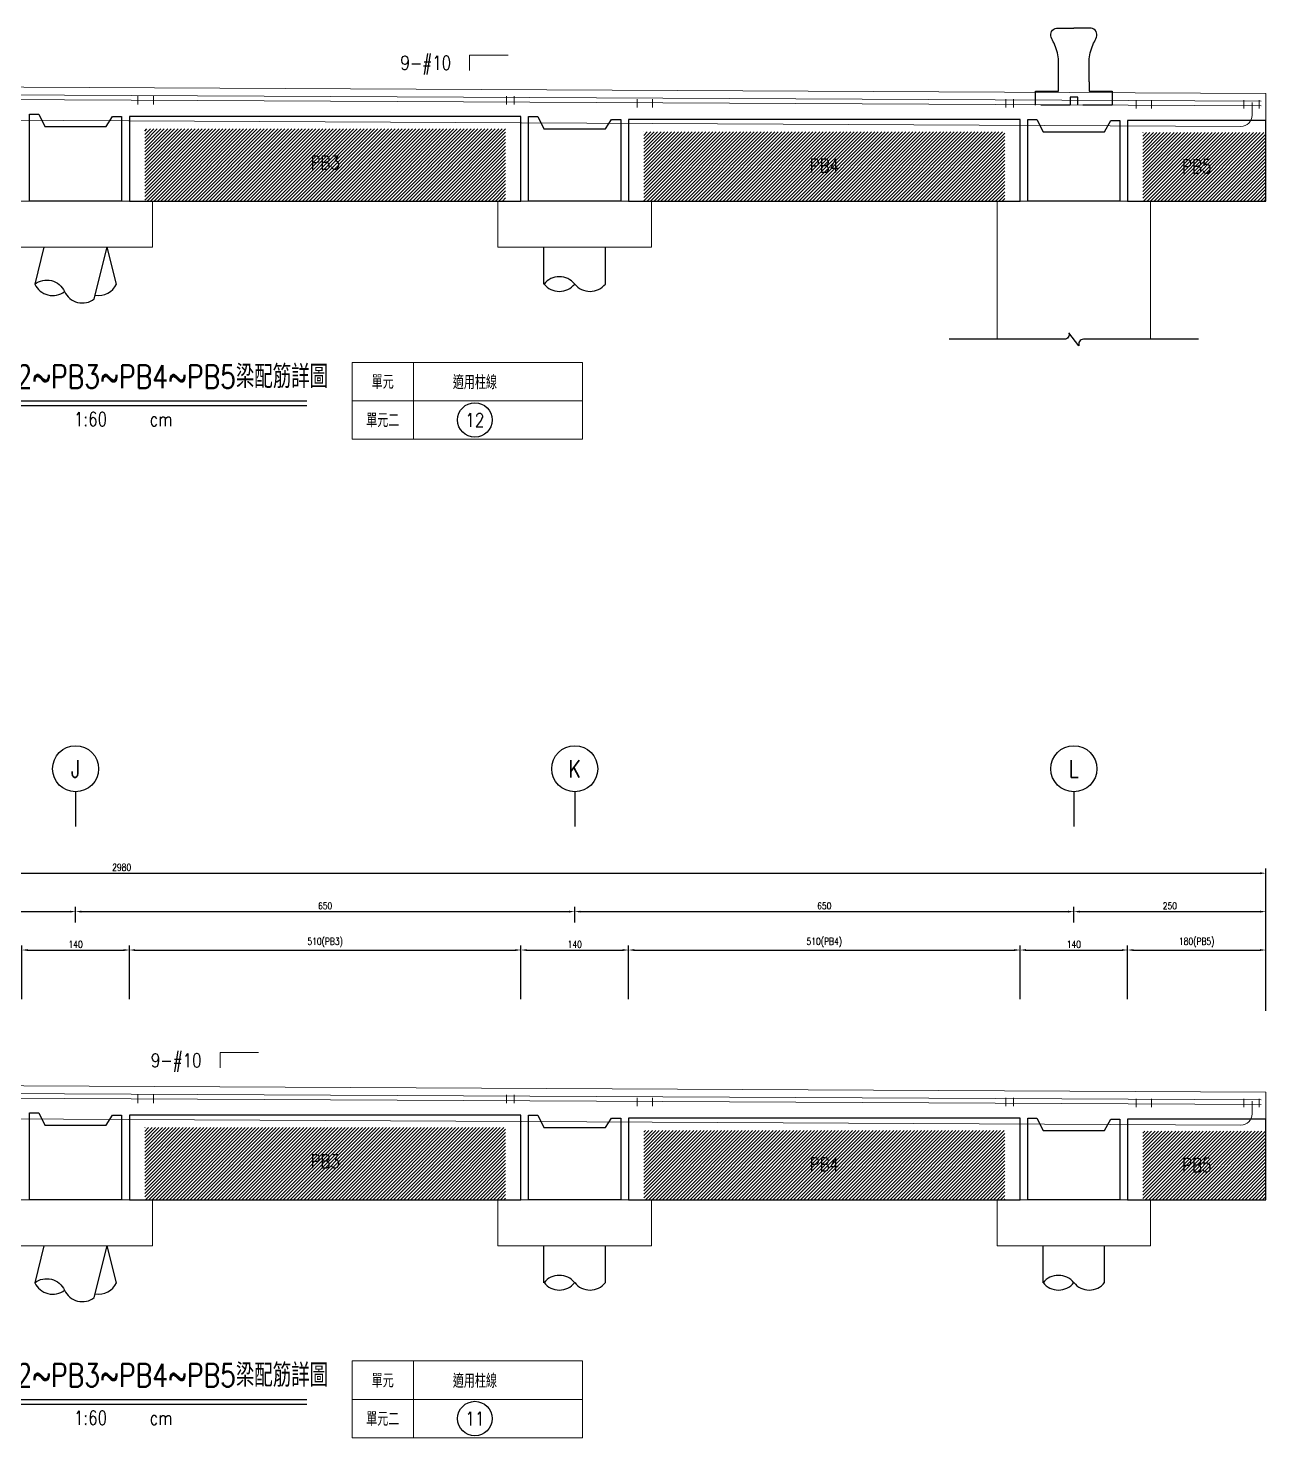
# Model space of a CAD drawing. Extents: x -4754 to 4976, y -23710 to 3841.
# Drawn here: x 1103 to 2715, y -23710 to -21875 of the extents above; entities that cross this region are included whole.
import ezdxf
from ezdxf.enums import TextEntityAlignment as Align

# ---------------------------------------------------------------- set-up
doc = ezdxf.new("R2010")
doc.units = 0
doc.header["$LTSCALE"] = 3
doc.linetypes.add('DASHED', pattern=[19.05, 12.7, -6.35])
doc.layers.get('0').update_dxf_attribs({"linetype": 'CONTINUOUS'})
doc.layers.add('HB_0', color=7, linetype='CONTINUOUS', transparency=0.5)
for name, color, linetype in [('HB_DIM', 1, 'CONTINUOUS'), ('HB_SYMBOLS', 7, 'CONTINUOUS'), ('HB_TXT_CTEXT', 2, 'CONTINUOUS'), ('鋼筋', 3, 'CONTINUOUS')]:
    doc.layers.add(name, color=color, linetype=linetype)
doc.styles.get("Standard").update_dxf_attribs({"font": 'ROMANS.shx', "width": 0.8, "bigfont": 'chineset.shx'})
doc.dimstyles.new('30', dxfattribs={"dimscale": 3, "dimtxt": 3, "dimasz": 2.5, "dimexe": 2, "dimexo": 2, "dimgap": 1, "dimtad": 1, "dimdsep": 46, "dimtxsty": 'Standard', "dimcen": 0, "dimclrd": 256, "dimclre": 256, "dimclrt": 2, "dimadec": 0, "dimazin": 0, "dimtfac": 1, "dimtix": 1, "dimtmove": 2, "dimatfit": 3, "dimfxl": 1, "dimtolj": 1, "dimtzin": 0, "dimarcsym": 0})

# ---------------------------------------------------------------- blocks, each defined once
blk = doc.blocks.new('fender_bottom')
at = {"color": 1, "linetype": 'Continuous'}
blk.add_lwpolyline([(162.5, 0), (12.5, 0, 0.529473), (6.7, -8.6), (-6.7, 8.6, -0.532815), (-12.5, 0), (-162.5, 0)], format="xyb", dxfattribs=at)
blk = doc.blocks.new('fender_top_transverse')
at = {"layer": 'HB_0', "color": 1, "linetype": 'Continuous'}
for points in [[(-20, 30), (-20, 60, 0.07193), (-25.7, 80.5, -0.041495), (-29.5, 88.2, -0.488993), (-22.5, 100), (0, 100)], [(20, 30), (20, 60, -0.07193), (25.7, 80.5, 0.041495), (29.5, 88.2, 0.488993), (22.5, 100), (0, 100)]]:
    blk.add_lwpolyline(points, format="xyb", dxfattribs=at)
at = {"layer": 'HB_0', "color": 252, "linetype": 'DASHED'}
blk.add_lwpolyline([(20, 30), (20, 18), (50, 18), (50, 0), (5, 0), (5, 10), (-5, 10), (-5, 0), (-50, 0), (-50, 18), (-20, 18), (-20, 30)], dxfattribs=at)
blk = doc.blocks.new('pile_vertical_with_pilecap')
at = {"linetype": 'Continuous'}
for p, q in [((-40, -48.1), (-40, 0)), ((-40, -48.1), (-40, 0)), ((40, -48.1), (40, 0)), ((40, -48.1), (40, 0))]:
    blk.add_line(p, q, dxfattribs=at)
for centre, start, end in [((-20, -64.1), 38.718, 141.282), ((-20, -64.1), 38.718, 141.282), ((-20, -32), 218.718, 321.282), ((-20, -32), 218.718, 321.282), ((20, -32), 218.718, 321.282), ((20, -32), 218.718, 321.282)]:
    blk.add_arc(centre, 25.6, start, end, dxfattribs=at)
blk = doc.blocks.new('racked_with_pilecap_Transverse')
at = {"linetype": 'Continuous'}
for points in [[(-41.2, 0), (-53.2, -48.1)], [(24.4, -67.5), (41.2, 0)]]:
    blk.add_lwpolyline(points, dxfattribs=at)
blk.add_lwpolyline([(53.2, -48.1), (41.2, 0)])
for points in [[(-53.2, -48.1, -0.48), (-14.4, -57.8, 0.48), (24.4, -67.5, 0.48)], [(-53.2, -48.1, 0.48), (-14.4, -57.8, 0.48)], [(25.6, -62.6, 0.340232), (53.2, -48.1)]]:
    blk.add_lwpolyline(points, format="xyb", dxfattribs=at)
blk = doc.blocks.new('title_beam')
at = {"color": 3, "linetype": 'Continuous'}
blk.add_line((-241.2, 0), (241.2, 0), dxfattribs=at)
at = {"color": 1, "linetype": 'Continuous'}
blk.add_line((-241.2, -6), (241.2, -6), dxfattribs=at)
at = {"color": 3, "linetype": 'Continuous', "width": 0.8}
blk.add_attdef('TITLE', text='', height=30, dxfattribs=at).set_placement((0, 33), align=Align.MIDDLE)
at = {"linetype": 'Continuous', "width": 0.8}
blk.add_attdef('SCALE', text='', height=18, dxfattribs=at).set_placement((-40.6, -24), align=Align.MIDDLE)
blk.add_attdef('CM', (36.5, -33), '', height=18, dxfattribs=at)
blk = doc.blocks.new('line_tag')
at = {"layer": 'HB_SYMBOLS', "color": 4, "linetype": 'Continuous'}
blk.add_circle((0, 0), 22.5, dxfattribs=at)
at = {"color": 4, "linetype": 'Continuous', "width": 0.8}
blk.add_attdef('A', text='', height=18, dxfattribs=at).set_placement((0, 0), align=Align.MIDDLE)
blk = doc.blocks.new('line_guide')
at = {"color": 4, "linetype": 'Continuous'}
blk.add_line((0, 0), (0, -45), dxfattribs=at)
blk.add_circle((0, 30), 30, dxfattribs=at)
at = {"color": 4, "linetype": 'Continuous', "width": 0.8}
blk.add_attdef('A', text='', height=22.5, dxfattribs=at).set_placement((0, 30), align=Align.MIDDLE)
blk = doc.blocks.new('*D401')
at = {"layer": 'HB_DIM', "linetype": 'Continuous', "lineweight": -2}
for p, q in [((1094.6, -23138.8), (1094.6, -23068.8)), ((1102.1, -23074.8), (1227.1, -23074.8)), ((1234.6, -23138.8), (1234.6, -23068.8))]:
    blk.add_line(p, q, dxfattribs=at)
at = {"layer": 'HB_DIM'}
for points in [[(1102.1, -23073.6), (1102.1, -23076.1), (1094.6, -23074.8)], [(1227.1, -23076.1), (1227.1, -23073.6), (1234.6, -23074.8)]]:
    blk.add_solid(points, dxfattribs=at)
at = {"layer": 'HB_DIM', "color": 2, "linetype": 'Continuous', "insert": (1164.6, -23067.3), "char_height": 9, "attachment_point": 5, "rotation": 0}
blk.add_mtext('\\A1;140', dxfattribs=at)
blk = doc.blocks.new('*D402')
at = {"layer": 'HB_DIM', "linetype": 'Continuous', "lineweight": -2}
for p, q in [((1234.6, -23138.8), (1234.6, -23068.8)), ((1242.1, -23074.8), (1737.1, -23074.8)), ((1744.6, -23138.8), (1744.6, -23068.8))]:
    blk.add_line(p, q, dxfattribs=at)
at = {"layer": 'HB_DIM'}
for points in [[(1242.1, -23073.6), (1242.1, -23076.1), (1234.6, -23074.8)], [(1737.1, -23076.1), (1737.1, -23073.6), (1744.6, -23074.8)]]:
    blk.add_solid(points, dxfattribs=at)
at = {"layer": 'HB_DIM', "color": 2, "linetype": 'Continuous', "insert": (1489.6, -23064.9), "char_height": 9, "attachment_point": 5, "rotation": 0}
blk.add_mtext('\\A1;510(PB3)', dxfattribs=at)
blk = doc.blocks.new('*D403')
at = {"layer": 'HB_DIM', "linetype": 'Continuous', "lineweight": -2}
for p, q in [((1744.6, -23138.8), (1744.6, -23068.8)), ((1752.1, -23074.8), (1877.1, -23074.8)), ((1884.6, -23138.8), (1884.6, -23068.8))]:
    blk.add_line(p, q, dxfattribs=at)
at = {"layer": 'HB_DIM'}
for points in [[(1752.1, -23073.6), (1752.1, -23076.1), (1744.6, -23074.8)], [(1877.1, -23076.1), (1877.1, -23073.6), (1884.6, -23074.8)]]:
    blk.add_solid(points, dxfattribs=at)
at = {"layer": 'HB_DIM', "color": 2, "linetype": 'Continuous', "insert": (1814.6, -23067.3), "char_height": 9, "attachment_point": 5, "rotation": 0}
blk.add_mtext('\\A1;140', dxfattribs=at)
blk = doc.blocks.new('*D404')
at = {"layer": 'HB_DIM', "linetype": 'Continuous', "lineweight": -2}
for p, q in [((1884.6, -23138.8), (1884.6, -23068.8)), ((1892.1, -23074.8), (2387.1, -23074.8)), ((2394.6, -23138.8), (2394.6, -23068.8))]:
    blk.add_line(p, q, dxfattribs=at)
at = {"layer": 'HB_DIM'}
for points in [[(1892.1, -23073.6), (1892.1, -23076.1), (1884.6, -23074.8)], [(2387.1, -23076.1), (2387.1, -23073.6), (2394.6, -23074.8)]]:
    blk.add_solid(points, dxfattribs=at)
at = {"layer": 'HB_DIM', "color": 2, "linetype": 'Continuous', "insert": (2139.6, -23064.9), "char_height": 9, "attachment_point": 5, "rotation": 0}
blk.add_mtext('\\A1;510(PB4)', dxfattribs=at)
blk = doc.blocks.new('*D405')
at = {"layer": 'HB_DIM', "linetype": 'Continuous', "lineweight": -2}
for p, q in [((2394.6, -23138.8), (2394.6, -23068.8)), ((2402.1, -23074.8), (2527.1, -23074.8)), ((2534.6, -23138.8), (2534.6, -23068.8))]:
    blk.add_line(p, q, dxfattribs=at)
at = {"layer": 'HB_DIM'}
for points in [[(2402.1, -23073.6), (2402.1, -23076.1), (2394.6, -23074.8)], [(2527.1, -23076.1), (2527.1, -23073.6), (2534.6, -23074.8)]]:
    blk.add_solid(points, dxfattribs=at)
at = {"layer": 'HB_DIM', "color": 2, "linetype": 'Continuous', "insert": (2464.6, -23067.3), "char_height": 9, "attachment_point": 5, "rotation": 0}
blk.add_mtext('\\A1;140', dxfattribs=at)
blk = doc.blocks.new('*D406')
at = {"layer": 'HB_DIM', "linetype": 'Continuous', "lineweight": -2}
for p, q in [((2534.6, -23138.8), (2534.6, -23068.8)), ((2542.1, -23074.8), (2707.1, -23074.8)), ((2714.6, -23138.8), (2714.6, -23068.8))]:
    blk.add_line(p, q, dxfattribs=at)
at = {"layer": 'HB_DIM'}
for points in [[(2542.1, -23073.6), (2542.1, -23076.1), (2534.6, -23074.8)], [(2707.1, -23076.1), (2707.1, -23073.6), (2714.6, -23074.8)]]:
    blk.add_solid(points, dxfattribs=at)
at = {"layer": 'HB_DIM', "color": 2, "linetype": 'Continuous', "insert": (2624.6, -23064.9), "char_height": 9, "attachment_point": 5, "rotation": 0}
blk.add_mtext('\\A1;180(PB5)', dxfattribs=at)
blk = doc.blocks.new('*D409')
at = {"layer": 'HB_DIM', "linetype": 'Continuous', "lineweight": -2}
for p, q in [((-265.4, -23138.8), (-265.4, -22968.8)), ((2714.6, -23153.8), (2714.6, -22968.8)), ((-257.9, -22974.8), (2707.1, -22974.8))]:
    blk.add_line(p, q, dxfattribs=at)
at = {"layer": 'HB_DIM'}
for points in [[(-257.9, -22973.6), (-257.9, -22976.1), (-265.4, -22974.8)], [(2707.1, -22976.1), (2707.1, -22973.6), (2714.6, -22974.8)]]:
    blk.add_solid(points, dxfattribs=at)
at = {"layer": 'HB_DIM', "color": 2, "linetype": 'Continuous', "insert": (1224.6, -22967.3), "char_height": 9, "attachment_point": 5, "rotation": 0}
blk.add_mtext('\\A1;2980', dxfattribs=at)
blk = doc.blocks.new('*D412')
at = {"layer": 'HB_DIM', "linetype": 'Continuous', "lineweight": -2}
for p, q in [((514.6, -23038.8), (514.6, -23018.8)), ((522.1, -23024.8), (1157.1, -23024.8)), ((1164.6, -23038.8), (1164.6, -23018.8))]:
    blk.add_line(p, q, dxfattribs=at)
at = {"layer": 'HB_DIM'}
for points in [[(522.1, -23023.6), (522.1, -23026.1), (514.6, -23024.8)], [(1157.1, -23026.1), (1157.1, -23023.6), (1164.6, -23024.8)]]:
    blk.add_solid(points, dxfattribs=at)
at = {"layer": 'HB_DIM', "color": 2, "linetype": 'Continuous', "insert": (839.6, -23017.3), "char_height": 9, "attachment_point": 5, "rotation": 0}
blk.add_mtext('\\A1;650', dxfattribs=at)
blk = doc.blocks.new('*D413')
at = {"layer": 'HB_DIM', "linetype": 'Continuous', "lineweight": -2}
for p, q in [((1164.6, -23038.8), (1164.6, -23018.8)), ((1172.1, -23024.8), (1807.1, -23024.8)), ((1814.6, -23038.8), (1814.6, -23018.8))]:
    blk.add_line(p, q, dxfattribs=at)
at = {"layer": 'HB_DIM'}
for points in [[(1172.1, -23023.6), (1172.1, -23026.1), (1164.6, -23024.8)], [(1807.1, -23026.1), (1807.1, -23023.6), (1814.6, -23024.8)]]:
    blk.add_solid(points, dxfattribs=at)
at = {"layer": 'HB_DIM', "color": 2, "linetype": 'Continuous', "insert": (1489.6, -23017.3), "char_height": 9, "attachment_point": 5, "rotation": 0}
blk.add_mtext('\\A1;650', dxfattribs=at)
blk = doc.blocks.new('*D414')
at = {"layer": 'HB_DIM', "linetype": 'Continuous', "lineweight": -2}
for p, q in [((1814.6, -23038.8), (1814.6, -23018.8)), ((1822.1, -23024.8), (2457.1, -23024.8)), ((2464.6, -23038.8), (2464.6, -23018.8))]:
    blk.add_line(p, q, dxfattribs=at)
at = {"layer": 'HB_DIM'}
for points in [[(1822.1, -23023.6), (1822.1, -23026.1), (1814.6, -23024.8)], [(2457.1, -23026.1), (2457.1, -23023.6), (2464.6, -23024.8)]]:
    blk.add_solid(points, dxfattribs=at)
at = {"layer": 'HB_DIM', "color": 2, "linetype": 'Continuous', "insert": (2139.6, -23017.3), "char_height": 9, "attachment_point": 5, "rotation": 0}
blk.add_mtext('\\A1;650', dxfattribs=at)
blk = doc.blocks.new('*D415')
at = {"layer": 'HB_DIM', "linetype": 'Continuous', "lineweight": -2}
for p, q in [((2464.6, -23038.8), (2464.6, -23018.8)), ((2472.1, -23024.8), (2707.1, -23024.8)), ((2714.6, -23138.8), (2714.6, -23018.8))]:
    blk.add_line(p, q, dxfattribs=at)
at = {"layer": 'HB_DIM'}
for points in [[(2472.1, -23023.6), (2472.1, -23026.1), (2464.6, -23024.8)], [(2707.1, -23026.1), (2707.1, -23023.6), (2714.6, -23024.8)]]:
    blk.add_solid(points, dxfattribs=at)
at = {"layer": 'HB_DIM', "color": 2, "linetype": 'Continuous', "insert": (2589.6, -23017.3), "char_height": 9, "attachment_point": 5, "rotation": 0}
blk.add_mtext('\\A1;250', dxfattribs=at)

msp = doc.modelspace()

# ---------------------------------------------------------------- hatches: boundary and pattern name
at = {"layer": 'HB_0', "linetype": 'Continuous'}
h = msp.add_hatch(dxfattribs=at)
h.set_pattern_fill('ANSI31', color=256, style=0)
h.paths.add_polyline_path([(1254.573, -22005.802), (1724.573, -22005.802), (1724.573, -22099.802), (1254.573, -22099.802)], flags=17)
h = msp.add_hatch(dxfattribs=at)
h.set_pattern_fill('ANSI31', color=256, style=0)
h.paths.add_polyline_path([(1904.573, -22009.802), (2374.573, -22009.802), (2374.573, -22099.802), (1904.573, -22099.802)], flags=17)
h = msp.add_hatch(dxfattribs=at)
h.set_pattern_fill('ANSI31', color=256, style=0)
h.paths.add_polyline_path([(2554.573, -22010.802), (2714.573, -22010.802), (2714.573, -22099.802), (2554.573, -22099.802)], flags=17)
h = msp.add_hatch(dxfattribs=at)
h.set_pattern_fill('ANSI31', color=256, style=0)
h.paths.add_polyline_path([(1254.573, -23305.802), (1724.573, -23305.802), (1724.573, -23399.802), (1254.573, -23399.802)], flags=17)
h = msp.add_hatch(dxfattribs=at)
h.set_pattern_fill('ANSI31', color=256, style=0)
h.paths.add_polyline_path([(1904.573, -23309.802), (2374.573, -23309.802), (2374.573, -23399.802), (1904.573, -23399.802)], flags=17)
h = msp.add_hatch(dxfattribs=at)
h.set_pattern_fill('ANSI31', color=256, style=0)
h.paths.add_polyline_path([(2554.573, -23310.802), (2714.573, -23310.802), (2714.573, -23399.802), (2554.573, -23399.802)], flags=17)

# ---------------------------------------------------------------- linework, layer by layer
at = {"layer": 'HB_0', "lineweight": 5}
for p, q in [((2364.573, -22099.802, -250), (2364.573, -22279.802, -250)), ((2564.573, -22099.802, -250), (2564.573, -22279.802, -250))]:
    msp.add_line(p, q, dxfattribs=at)
for points in [[(-225.427, -22099.802), (-225.427, -22019.802), (-265.427, -22019.802), (-265.427, -21944.802), (2714.573, -21959.802), (2714.573, -22099.802), (-225.427, -22099.802)], [(-225.427, -23399.802), (-225.427, -23319.802), (-265.427, -23319.802), (-265.427, -23244.802), (2714.573, -23259.802), (2714.573, -23399.802), (-225.427, -23399.802)]]:
    msp.add_lwpolyline(points, dxfattribs=at)
at = {"layer": 'HB_0', "color": 1, "linetype": 'Continuous'}
for points in [[(1104.573, -22099.802), (1104.573, -21986.802), (1116.573, -21986.802), (1124.573, -22002.802), (1204.573, -22002.802), (1212.573, -21989.802), (1224.573, -21989.802), (1224.573, -22099.802), (1104.573, -22099.802)], [(1234.573, -22099.802), (1254.573, -22099.802), (1724.573, -22099.802), (1744.573, -22099.802), (1744.573, -21989.802), (1724.573, -21989.802), (1254.573, -21989.802), (1234.573, -21989.802), (1234.573, -22099.802)], [(1754.573, -22099.802), (1754.573, -21989.802), (1766.573, -21989.802), (1774.573, -22005.802), (1854.573, -22005.802), (1862.573, -21993.802), (1874.573, -21993.802), (1874.573, -22099.802), (1754.573, -22099.802)], [(1884.573, -22099.802), (1904.573, -22099.802), (2374.573, -22099.802), (2394.573, -22099.802), (2394.573, -21993.802), (2374.573, -21993.802), (1904.573, -21993.802), (1884.573, -21993.802), (1884.573, -22099.802)], [(2404.573, -22099.802), (2404.573, -21993.802), (2416.573, -21993.802), (2424.573, -22009.802), (2504.573, -22009.802), (2512.573, -21994.802), (2524.573, -21994.802), (2524.573, -22099.802), (2404.573, -22099.802)], [(2534.573, -22099.802), (2554.573, -22099.802), (2714.573, -22099.802), (2714.573, -21994.802), (2554.573, -21994.802), (2534.573, -21994.802), (2534.573, -22099.802)], [(1104.573, -23399.802), (1104.573, -23286.802), (1116.573, -23286.802), (1124.573, -23302.802), (1204.573, -23302.802), (1212.573, -23289.802), (1224.573, -23289.802), (1224.573, -23399.802), (1104.573, -23399.802)], [(1234.573, -23399.802), (1254.573, -23399.802), (1724.573, -23399.802), (1744.573, -23399.802), (1744.573, -23289.802), (1724.573, -23289.802), (1254.573, -23289.802), (1234.573, -23289.802), (1234.573, -23399.802)], [(1754.573, -23399.802), (1754.573, -23289.802), (1766.573, -23289.802), (1774.573, -23305.802), (1854.573, -23305.802), (1862.573, -23293.802), (1874.573, -23293.802), (1874.573, -23399.802), (1754.573, -23399.802)], [(1884.573, -23399.802), (1904.573, -23399.802), (2374.573, -23399.802), (2394.573, -23399.802), (2394.573, -23293.802), (2374.573, -23293.802), (1904.573, -23293.802), (1884.573, -23293.802), (1884.573, -23399.802)], [(2404.573, -23399.802), (2404.573, -23293.802), (2416.573, -23293.802), (2424.573, -23309.802), (2504.573, -23309.802), (2512.573, -23294.802), (2524.573, -23294.802), (2524.573, -23399.802), (2404.573, -23399.802)], [(2534.573, -23399.802), (2554.573, -23399.802), (2714.573, -23399.802), (2714.573, -23294.802), (2554.573, -23294.802), (2534.573, -23294.802), (2534.573, -23399.802)]]:
    msp.add_lwpolyline(points, dxfattribs=at)
at = {"layer": 'HB_0', "lineweight": 5}
for points in [[(1064.573, -22159.802, -250), (1264.573, -22159.802, -250), (1264.573, -22099.802, -250), (1064.573, -22099.802, -250), (1064.573, -22159.802, -250)], [(1714.573, -22159.802, -250), (1914.573, -22159.802, -250), (1914.573, -22099.802, -250), (1714.573, -22099.802, -250), (1714.573, -22159.802, -250)], [(1064.573, -23459.802, -250), (1264.573, -23459.802, -250), (1264.573, -23399.802, -250), (1064.573, -23399.802, -250), (1064.573, -23459.802, -250)], [(1714.573, -23459.802, -250), (1914.573, -23459.802, -250), (1914.573, -23399.802, -250), (1714.573, -23399.802, -250), (1714.573, -23459.802, -250)], [(2364.573, -23459.802, -250), (2564.573, -23459.802, -250), (2564.573, -23399.802, -250), (2364.573, -23399.802, -250), (2364.573, -23459.802, -250)]]:
    msp.add_polyline3d(points, dxfattribs=at)
at = {"layer": 'HB_DIM', "color": 1, "linetype": 'Continuous'}
for points in [[(1544.734, -21969.989, 0, 1.25, 0), (1549.044, -21955.621, 0, 0, 0), (1559.734, -21919.989, 0, 0, 0), (1577.734, -21919.989, 0, 0, 0)], [(1544.734, -21963.974, 0, 1.25, 0), (1549.575, -21949.777, 0, 0, 0), (1559.734, -21919.989, 0, 0, 0), (1577.734, -21919.989, 0, 0, 0)], [(1219.738, -23268.353, 0, 1.25, 0), (1224.048, -23253.986, 0, 0, 0), (1234.738, -23218.353, 0, 0, 0), (1252.738, -23218.353, 0, 0, 0)], [(1219.738, -23262.338, 0, 1.25, 0), (1224.579, -23248.141, 0, 0, 0), (1234.738, -23218.353, 0, 0, 0), (1252.738, -23218.353, 0, 0, 0)]]:
    msp.add_lwpolyline(points, format="xyseb", dxfattribs=at)
at = {"layer": 'HB_TXT_CTEXT', "color": 4, "lineweight": 5, "true_color": 0x00ffff}
for p, q in [((1604.573, -22309.802), (1604.573, -22409.802)), ((1524.573, -22359.802), (1824.573, -22359.802)), ((1604.573, -23609.802), (1604.573, -23709.802)), ((1524.573, -23659.802), (1824.573, -23659.802))]:
    msp.add_line(p, q, dxfattribs=at)
for points in [[(1524.573, -22309.802), (1524.573, -22409.802), (1824.573, -22409.802), (1824.573, -22309.802), (1524.573, -22309.802)], [(1524.573, -23609.802), (1524.573, -23709.802), (1824.573, -23709.802), (1824.573, -23609.802), (1524.573, -23609.802)]]:
    msp.add_lwpolyline(points, dxfattribs=at)
at = {"layer": 'HB_TXT_CTEXT', "lineweight": 5}
for points in [[(1677.734, -21929.989, -37.12), (1677.734, -21909.989, -37.12), (1727.734, -21909.989, -37.12)], [(1352.738, -23228.353, -37.12), (1352.738, -23208.353, -37.12), (1402.738, -23208.353, -37.12)]]:
    msp.add_polyline3d(points, dxfattribs=at)
at = {"layer": '鋼筋', "lineweight": 5}
for p, q in [((405.005, -21958.176, -37.12), (2708.523, -21969.771, -37.12)), ((405.005, -21958.176, -24.747), (2708.523, -21969.771, -24.747)), ((405.005, -21958.176, -12.373), (2708.523, -21969.771, -12.373)), ((405.005, -21958.176), (2708.523, -21969.771)), ((405.005, -21958.176, 12.373), (2708.523, -21969.771, 12.373)), ((405.005, -21958.176, 24.747), (2708.523, -21969.771, 24.747)), ((405.005, -21958.176, 37.12), (2708.523, -21969.771, 37.12)), ((410.974, -21964.206, -37.12), (2708.493, -21975.771, -37.12)), ((410.974, -21964.206, 37.12), (2708.493, -21975.771, 37.12)), ((1245.843, -21963.372, -36.23), (1245.843, -21963.372, 36.23)), ((1265.843, -21963.372, -36.23), (1265.843, -21963.372, 36.23)), ((1725.843, -21963.372, -36.23), (1725.843, -21963.372, 36.23)), ((1735.843, -21963.372, -36.23), (1735.843, -21963.372, 36.23)), ((1245.843, -21966.547, 39.405), (1245.843, -21974.167, 39.405)), ((1245.843, -21974.18, -33.087), (1245.843, -21968.792, -38.475)), ((1265.843, -21966.547, 39.405), (1265.843, -21974.167, 39.405)), ((1265.843, -21974.18, -33.087), (1265.843, -21968.792, -38.475)), ((1725.843, -21966.547, 39.405), (1725.843, -21974.167, 39.405)), ((1725.843, -21974.18, -33.087), (1725.843, -21968.792, -38.475)), ((1735.843, -21966.547, 39.405), (1735.843, -21974.167, 39.405)), ((1735.843, -21974.18, -33.087), (1735.843, -21968.792, -38.475)), ((1895.843, -21967.372, -36.57), (1895.843, -21967.372, 36.57)), ((1895.843, -21970.547, 39.745), (1895.843, -21978.167, 39.745)), ((1895.843, -21978.18, -33.427), (1895.843, -21972.792, -38.815)), ((1915.843, -21967.372, -36.57), (1915.843, -21967.372, 36.57)), ((1915.843, -21970.547, 39.745), (1915.843, -21978.167, 39.745)), ((1915.843, -21978.18, -33.427), (1915.843, -21972.792, -38.815)), ((2375.843, -21967.372, -36.57), (2375.843, -21967.372, 36.57)), ((2375.843, -21970.547, 39.745), (2375.843, -21978.167, 39.745)), ((2375.843, -21978.18, -33.427), (2375.843, -21972.792, -38.815)), ((2385.843, -21967.372, -36.57), (2385.843, -21967.372, 36.57)), ((2385.843, -21970.547, 39.745), (2385.843, -21978.167, 39.745)), ((2385.843, -21978.18, -33.427), (2385.843, -21972.792, -38.815)), ((2545.843, -21968.372, -36.23), (2545.843, -21968.372, 36.23)), ((2545.843, -21971.547, 39.405), (2545.843, -21979.167, 39.405)), ((2545.843, -21979.18, -33.087), (2545.843, -21973.792, -38.475)), ((2565.843, -21968.372, -36.23), (2565.843, -21968.372, 36.23)), ((2565.843, -21971.547, 39.405), (2565.843, -21979.167, 39.405)), ((2565.843, -21979.18, -33.087), (2565.843, -21973.792, -38.475)), ((2685.843, -21968.372, -36.23), (2685.843, -21968.372, 36.23)), ((2685.843, -21971.547, 39.405), (2685.843, -21979.167, 39.405)), ((2685.843, -21979.18, -33.087), (2685.843, -21973.792, -38.475)), ((2696.687, -21988.221, -37.62), (2696.77, -21971.601, -37.62)), ((2696.687, -21988.221, -22.572), (2696.77, -21971.601, -22.572)), ((2696.687, -21988.221, -7.524), (2696.77, -21971.601, -7.524)), ((2696.687, -21988.221, 7.524), (2696.77, -21971.601, 7.524)), ((2696.687, -21988.221, 22.572), (2696.77, -21971.601, 22.572)), ((2696.687, -21988.221, 37.62), (2696.77, -21971.601, 37.62)), ((2705.843, -21968.372, -36.23), (2705.843, -21968.372, 36.23)), ((2705.843, -21971.547, 39.405), (2705.843, -21979.167, 39.405)), ((2705.843, -21979.18, -33.087), (2705.843, -21973.792, -38.475)), ((-232.897, -21987.965, -37.62), (2682.124, -22002.638, -37.62)), ((-232.897, -21987.965, -22.572), (2682.124, -22002.638, -22.572)), ((-232.897, -21987.965, -7.524), (2682.124, -22002.638, -7.524)), ((-232.897, -21987.965, 7.524), (2682.124, -22002.638, 7.524)), ((-232.897, -21987.965, 22.572), (2682.124, -22002.638, 22.572)), ((-232.897, -21987.965, 37.62), (2682.124, -22002.638, 37.62)), ((-244.987, -23254.905, -37.12), (2708.523, -23269.771, -37.12)), ((-244.987, -23254.905, -24.747), (2708.523, -23269.771, -24.747)), ((-244.987, -23254.905, -12.373), (2708.523, -23269.771, -12.373)), ((-244.987, -23254.905), (2708.523, -23269.771)), ((-244.987, -23254.905, 12.373), (2708.523, -23269.771, 12.373)), ((-244.987, -23254.905, 24.747), (2708.523, -23269.771, 24.747)), ((-244.987, -23254.905, 37.12), (2708.523, -23269.771, 37.12)), ((-239.017, -23260.935, -37.12), (2708.493, -23275.771, -37.12)), ((-239.017, -23260.935, 37.12), (2708.493, -23275.771, 37.12)), ((1245.843, -23263.372, -36.23), (1245.843, -23263.372, 36.23)), ((1245.843, -23266.547, 39.405), (1245.843, -23274.167, 39.405)), ((1265.843, -23263.372, -36.23), (1265.843, -23263.372, 36.23)), ((1265.843, -23266.547, 39.405), (1265.843, -23274.167, 39.405)), ((1725.843, -23263.372, -36.23), (1725.843, -23263.372, 36.23)), ((1725.843, -23266.547, 39.405), (1725.843, -23274.167, 39.405)), ((1735.843, -23263.372, -36.23), (1735.843, -23263.372, 36.23)), ((1735.843, -23266.547, 39.405), (1735.843, -23274.167, 39.405)), ((1895.843, -23267.372, -36.57), (1895.843, -23267.372, 36.57)), ((1915.843, -23267.372, -36.57), (1915.843, -23267.372, 36.57)), ((2375.843, -23267.372, -36.57), (2375.843, -23267.372, 36.57)), ((2385.843, -23267.372, -36.57), (2385.843, -23267.372, 36.57)), ((1245.843, -23274.18, -33.087), (1245.843, -23268.792, -38.475)), ((1265.843, -23274.18, -33.087), (1265.843, -23268.792, -38.475)), ((1725.843, -23274.18, -33.087), (1725.843, -23268.792, -38.475)), ((1735.843, -23274.18, -33.087), (1735.843, -23268.792, -38.475)), ((1895.843, -23270.547, 39.745), (1895.843, -23278.167, 39.745)), ((1895.843, -23278.18, -33.427), (1895.843, -23272.792, -38.815)), ((1915.843, -23270.547, 39.745), (1915.843, -23278.167, 39.745)), ((1915.843, -23278.18, -33.427), (1915.843, -23272.792, -38.815)), ((2375.843, -23270.547, 39.745), (2375.843, -23278.167, 39.745)), ((2375.843, -23278.18, -33.427), (2375.843, -23272.792, -38.815)), ((2385.843, -23270.547, 39.745), (2385.843, -23278.167, 39.745)), ((2385.843, -23278.18, -33.427), (2385.843, -23272.792, -38.815)), ((2545.843, -23268.372, -36.23), (2545.843, -23268.372, 36.23)), ((2545.843, -23271.547, 39.405), (2545.843, -23279.167, 39.405)), ((2545.843, -23279.18, -33.087), (2545.843, -23273.792, -38.475)), ((2565.843, -23268.372, -36.23), (2565.843, -23268.372, 36.23)), ((2565.843, -23271.547, 39.405), (2565.843, -23279.167, 39.405)), ((2565.843, -23279.18, -33.087), (2565.843, -23273.792, -38.475)), ((2685.843, -23268.372, -36.23), (2685.843, -23268.372, 36.23)), ((2685.843, -23271.547, 39.405), (2685.843, -23279.167, 39.405)), ((2685.843, -23279.18, -33.087), (2685.843, -23273.792, -38.475)), ((2696.687, -23288.221, -37.62), (2696.77, -23271.601, -37.62)), ((2696.687, -23288.221, -22.572), (2696.77, -23271.601, -22.572)), ((2696.687, -23288.221, -7.524), (2696.77, -23271.601, -7.524)), ((2696.687, -23288.221, 7.524), (2696.77, -23271.601, 7.524)), ((2696.687, -23288.221, 22.572), (2696.77, -23271.601, 22.572)), ((2696.687, -23288.221, 37.62), (2696.77, -23271.601, 37.62)), ((2705.843, -23268.372, -36.23), (2705.843, -23268.372, 36.23)), ((2705.843, -23271.547, 39.405), (2705.843, -23279.167, 39.405)), ((2705.843, -23279.18, -33.087), (2705.843, -23273.792, -38.475)), ((-232.897, -23287.965, -37.62), (2682.124, -23302.638, -37.62)), ((-232.897, -23287.965, -22.572), (2682.124, -23302.638, -22.572)), ((-232.897, -23287.965, -7.524), (2682.124, -23302.638, -7.524)), ((-232.897, -23287.965, 7.524), (2682.124, -23302.638, 7.524)), ((-232.897, -23287.965, 22.572), (2682.124, -23302.638, 22.572)), ((-232.897, -23287.965, 37.62), (2682.124, -23302.638, 37.62))]:
    msp.add_line(p, q, dxfattribs=at)
at = {"layer": '鋼筋', "lineweight": 5, "extrusion": (1, -3.67394e-16, -4.93038e-32)}
for centre in [(-21966.547, -36.23, 1245.843), (-21966.547, -36.23, 1265.843), (-21966.547, -36.23, 1725.843), (-21966.547, -36.23, 1735.843), (-21971.547, -36.23, 2545.843), (-21971.547, -36.23, 2565.843), (-21971.547, -36.23, 2685.843), (-21971.547, -36.23, 2705.843), (-23266.547, -36.23, 1245.843), (-23266.547, -36.23, 1265.843), (-23266.547, -36.23, 1725.843), (-23266.547, -36.23, 1735.843), (-23271.547, -36.23, 2545.843), (-23271.547, -36.23, 2565.843), (-23271.547, -36.23, 2685.843), (-23271.547, -36.23, 2705.843)]:
    msp.add_arc(centre, 3.175, 225, 0, dxfattribs=at)
at = {"layer": '鋼筋', "lineweight": 5, "extrusion": (1, -3.67394e-16, 2.4727e-36)}
for centre in [(-21966.547, 36.23, 1245.843), (-21966.547, 36.23, 1265.843), (-21966.547, 36.23, 1725.843), (-21966.547, 36.23, 1735.843), (-21971.547, 36.23, 2545.843), (-21971.547, 36.23, 2565.843), (-21971.547, 36.23, 2685.843), (-21971.547, 36.23, 2705.843), (-23266.547, 36.23, 1245.843), (-23266.547, 36.23, 1265.843), (-23266.547, 36.23, 1725.843), (-23266.547, 36.23, 1735.843), (-23271.547, 36.23, 2545.843), (-23271.547, 36.23, 2565.843), (-23271.547, 36.23, 2685.843), (-23271.547, 36.23, 2705.843)]:
    msp.add_arc(centre, 3.175, 0, 90, dxfattribs=at)
at = {"layer": '鋼筋', "lineweight": 5, "extrusion": (1, -3.67394e-16, 0)}
for centre in [(-21970.547, -36.57, 1895.843), (-21970.547, -36.57, 1915.843), (-21970.547, -36.57, 2375.843), (-21970.547, -36.57, 2385.843), (-23270.547, -36.57, 1895.843), (-23270.547, -36.57, 1915.843), (-23270.547, -36.57, 2375.843), (-23270.547, -36.57, 2385.843)]:
    msp.add_arc(centre, 3.175, 225, 0, dxfattribs=at)
at = {"layer": '鋼筋', "lineweight": 5, "extrusion": (1, -3.67394e-16, 4.08144e-36)}
for centre in [(-21970.547, 36.57, 1895.843), (-21970.547, 36.57, 1915.843), (-21970.547, 36.57, 2375.843), (-21970.547, 36.57, 2385.843), (-23270.547, 36.57, 1895.843), (-23270.547, 36.57, 1915.843), (-23270.547, 36.57, 2375.843), (-23270.547, 36.57, 2385.843)]:
    msp.add_arc(centre, 3.175, 0, 90, dxfattribs=at)
at = {"layer": '鋼筋', "lineweight": 5}
for centre in [(2682.197, -21988.148, -37.62), (2682.197, -21988.148, -22.572), (2682.197, -21988.148, -7.524), (2682.197, -21988.148, 7.524), (2682.197, -21988.148, 22.572), (2682.197, -21988.148, 37.62), (2682.197, -23288.148, -37.62), (2682.197, -23288.148, -22.572), (2682.197, -23288.148, -7.524), (2682.197, -23288.148, 7.524), (2682.197, -23288.148, 22.572), (2682.197, -23288.148, 37.62)]:
    msp.add_arc(centre, 14.49, 269.711601, 359.711601, dxfattribs=at)

# ---------------------------------------------------------------- block references
at = {"layer": 'HB_0', "linetype": 'Continuous'}
for name, p in [('fender_top_transverse', (2464.573, -21974.802, -250)), ('racked_with_pilecap_Transverse', (1164.573, -22159.802, -250)), ('pile_vertical_with_pilecap', (1814.573, -22159.802, -250)), ('fender_bottom', (2464.573, -22279.802, -250)), ('racked_with_pilecap_Transverse', (1164.573, -23459.802, -250)), ('pile_vertical_with_pilecap', (1814.573, -23459.802, -250)), ('pile_vertical_with_pilecap', (2464.573, -23459.802, -250))]:
    msp.add_blockref(name, p, dxfattribs=at)
for p, values in [((1164.573, -22868.802), {'A': 'J'}), ((1814.573, -22868.802), {'A': 'K'}), ((2464.573, -22868.802), {'A': 'L'})]:
    msp.add_blockref('line_guide', p, dxfattribs=at).add_auto_attribs(values)
at = {"layer": 'HB_TXT_CTEXT', "linetype": 'Continuous'}
for name, p, values in [('title_beam', (1224.573, -22359.802), {'TITLE': 'PB1~PB2~PB3~PB4~PB5梁配筋詳圖', 'SCALE': '1:60', 'CM': 'cm'}), ('line_tag', (1684.573, -22384.802), {'A': '12'}), ('title_beam', (1224.573, -23659.802), {'TITLE': 'PB1~PB2~PB3~PB4~PB5梁配筋詳圖', 'SCALE': '1:60', 'CM': 'cm'}), ('line_tag', (1684.573, -23684.802), {'A': '11'})]:
    msp.add_blockref(name, p, dxfattribs=at).add_auto_attribs(values)

# ---------------------------------------------------------------- texts
at = {"layer": 'HB_TXT_CTEXT', "linetype": 'Continuous', "width": 0.8}
for p in [(1577.734, -21919.989, -37.12), (1252.738, -23218.353, -37.12)]:
    msp.add_text(' 9-#10', height=18, dxfattribs=at).set_placement(p, align=Align.MIDDLE_LEFT)
for s, p in [('PB3', (1489.573, -22049.802)), ('PB4', (2139.573, -22053.802)), ('PB5', (2624.573, -22054.802)), ('單元', (1564.573, -22334.802)), ('適用柱線', (1684.573, -22334.802)), ('單元二', (1564.573, -22384.802)), ('PB3', (1489.573, -23349.802)), ('PB4', (2139.573, -23353.802)), ('PB5', (2624.573, -23354.802)), ('單元', (1564.573, -23634.802)), ('適用柱線', (1684.573, -23634.802)), ('單元二', (1564.573, -23684.802))]:
    msp.add_text(s, height=18, dxfattribs=at).set_placement(p, align=Align.MIDDLE)

# ---------------------------------------------------------------- dimensions: what is measured, and where the dimension line sits
at = {"layer": 'HB_DIM', "linetype": 'Continuous'}
for base, p1, p2, picture, middle in [((2714.573, -22974.802), (-265.427, -23144.802), (2714.573, -23159.802), '*D409', (1224.573, -22967.302)), ((1164.573, -23024.802), (514.573, -23044.802, -3469), (1164.573, -23044.802, -2819), '*D412', (839.573, -23017.302)), ((1814.573, -23024.802), (1164.573, -23044.802, -2819), (1814.573, -23044.802, -2169), '*D413', (1489.573, -23017.302)), ((2464.573, -23024.802), (1814.573, -23044.802, -2169), (2464.573, -23044.802, -1519), '*D414', (2139.573, -23017.302)), ((2714.573, -23024.802), (2464.573, -23044.802, -1519), (2714.573, -23144.802), '*D415', (2589.573, -23017.302)), ((1234.573, -23074.802), (1094.573, -23144.802), (1234.573, -23144.802), '*D401', (1164.573, -23067.302)), ((1884.573, -23074.802), (1744.573, -23144.802), (1884.573, -23144.802), '*D403', (1814.573, -23067.302)), ((2534.573, -23074.802), (2394.573, -23144.802), (2534.573, -23144.802), '*D405', (2464.573, -23067.302))]:
    dim = msp.add_linear_dim(base=base, p1=p1, p2=p2, angle=0, dimstyle='30', override={"dimdec": 0, "dimpost": '<>'}, dxfattribs=at)
    dim.commit()
    dim.dimension.update_dxf_attribs({"geometry": picture, "text_midpoint": middle})
for base, p1, p2, text, picture, middle in [((1744.573, -23074.802), (1234.573, -23144.802), (1744.573, -23144.802), '<>(PB3)', '*D402', (1489.573, -23064.944)), ((2394.573, -23074.802), (1884.573, -23144.802), (2394.573, -23144.802), '<>(PB4)', '*D404', (2139.573, -23064.944)), ((2714.573, -23074.802), (2534.573, -23144.802), (2714.573, -23144.802), '<>(PB5)', '*D406', (2624.573, -23064.944))]:
    dim = msp.add_linear_dim(base=base, p1=p1, p2=p2, angle=0, text=text, dimstyle='30', override={"dimdec": 0, "dimpost": '<>'}, dxfattribs=at)
    dim.commit()
    dim.dimension.update_dxf_attribs({"geometry": picture, "text_midpoint": middle})

doc.saveas('drawing.dxf')
